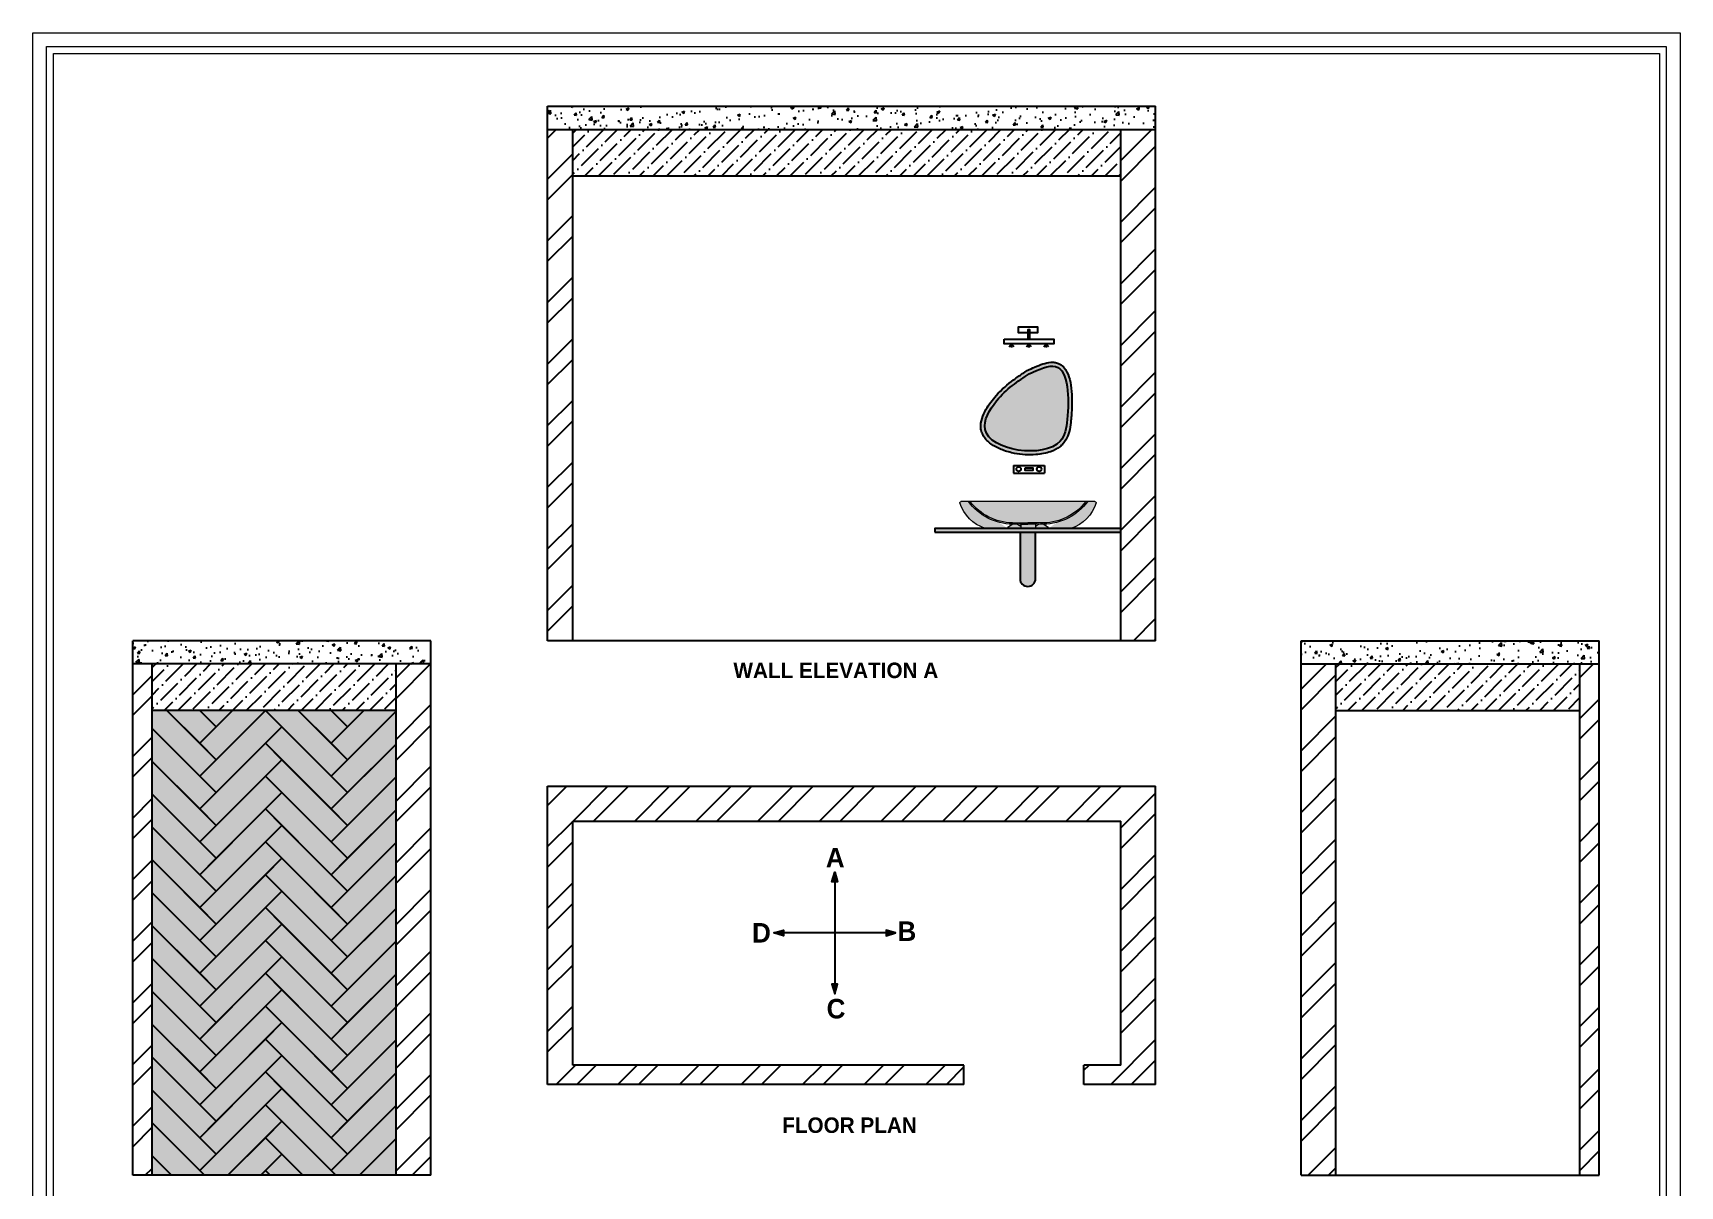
# Model space of a CAD drawing. Header units: inches. Extents: x 9636 to 21597, y -10243 to 557.
# Drawn here: x 15976.7 to 16402, y -9523.4 to -9225.7 of the extents above; entities that cross this region are included whole.
import ezdxf

# ---------------------------------------------------------------- set-up
doc = ezdxf.new("R2010")
doc.units = ezdxf.units.IN
doc.header["$MEASUREMENT"] = 0
doc.layers.add('.', color=30, linetype='Continuous')
doc.layers.add('IEL-HATCH-002', color=7, linetype='Continuous')
doc.layers.add('FURNI', color=140, linetype='Continuous', lineweight=18)
doc.layers.add('OUTLINE', color=7, linetype='Continuous', lineweight=5)
doc.styles.add('HEMI', font='stylu.ttf')
pattern_1 = [(0, (47628.2624, 43610.364), (0, 6.985), [5.08, -1.905]), (90, (47628.2624, 43610.364), (-6.985, 4e-16), [5.08, -1.905])]

# ---------------------------------------------------------------- blocks, each defined once
blk = doc.blocks.new('3er')
at = {"layer": '.', "true_color": 0x991b1e}
h = blk.add_hatch(color=244, dxfattribs=at)
h.dxf.hatch_style = 1
h.paths.add_polyline_path([(8815.12, -1433.88), (8814.52, -1435.86), (8815.12, -1435.86)])
h.paths.add_polyline_path([(8815.12, -1433.88), (8815.12, -1435.86), (8815.73, -1435.86)])
h = blk.add_hatch(color=244, dxfattribs=at)
h.dxf.hatch_style = 1
h.paths.add_polyline_path([(8802.61, -1446.39), (8804.59, -1447), (8804.59, -1446.39)])
h.paths.add_polyline_path([(8802.61, -1446.39), (8804.59, -1446.39), (8804.59, -1445.79)])
h = blk.add_hatch(color=244, dxfattribs=at)
h.dxf.hatch_style = 1
h.paths.add_polyline_path([(8827.64, -1446.39), (8825.66, -1447), (8825.66, -1446.39)])
h.paths.add_polyline_path([(8827.64, -1446.39), (8825.66, -1446.39), (8825.66, -1445.79)])
h = blk.add_hatch(color=244, dxfattribs=at)
h.dxf.hatch_style = 1
h.paths.add_polyline_path([(8815.12, -1458.9), (8814.52, -1456.93), (8815.12, -1456.93)])
h.paths.add_polyline_path([(8815.12, -1458.9), (8815.12, -1456.93), (8815.73, -1456.93)])
at = {"color": 244, "true_color": 0x991b1e}
for p, q in [((8815.12, -1433.88), (8815.12, -1458.9)), ((8827.64, -1446.39), (8802.61, -1446.39))]:
    blk.add_line(p, q, dxfattribs=at)
for points in [[(8815.12, -1435.86), (8814.52, -1435.86), (8815.12, -1433.88), (8815.73, -1435.86)], [(8804.59, -1446.39), (8804.59, -1447), (8802.61, -1446.39), (8804.59, -1445.79)], [(8825.66, -1446.39), (8825.66, -1447), (8827.64, -1446.39), (8825.66, -1445.79)], [(8815.12, -1456.93), (8814.52, -1456.93), (8815.12, -1458.9), (8815.73, -1456.93)]]:
    blk.add_lwpolyline(points, close=True, dxfattribs=at)
at = {"color": 242, "true_color": 0xcd2027, "char_height": 4, "attachment_point": 1, "style": 'HEMI'}
for s, insert in [('\\pxqc;{\\fStylus BT|b1|i0|c0|p34;A}', (8811.13, -1428.92)), ('\\pxqc;{\\fStylus BT|b1|i0|c0|p34;\\C240;\\c2367469;B}', (8825.83, -1444.02))]:
    blk.add_mtext_dynamic_manual_height_columns(s, width=8.2169, gutter_width=12.5, heights=[0], dxfattribs=dict(at, insert=insert))
at = {"color": 244, "true_color": 0x991b1e, "char_height": 4, "attachment_point": 1, "style": 'HEMI'}
for s, insert in [('\\pxqc;{\\fStylus BT|b1|i0|c0|p34;\\C240;\\c2367469;D}', (8795.98, -1444.35)), ('\\pxqc;{\\fStylus BT|b1|i0|c0|p34;\\C240;\\c2367469;C}', (8811.29, -1459.93))]:
    blk.add_mtext_dynamic_manual_height_columns(s, width=8.2169, gutter_width=12.5, heights=[0], dxfattribs=dict(at, insert=insert))
blk = doc.blocks.new('KKU')
h = blk.add_hatch()
h.set_pattern_fill('ANGLE')
h.set_pattern_definition(pattern_1)
h.paths.add_polyline_path([(45768.62, 44314.64), (45768.62, 44314.64), (45768.64, 44314.32), (45769.31, 44314.32), (45769.31, 44314.37, 0.318841), (45769.21, 44314.51, 0.056589)])
h.paths.add_polyline_path([(45768.01, 44314.64, 0.054306), (45767.44, 44314.51, 0.318841), (45767.34, 44314.37), (45767.34, 44314.32), (45767.98, 44314.32)])
at = {"true_color": 0x636466}
h = blk.add_hatch(dxfattribs=at)
h.set_pattern_fill('ANGLE', color=251)
h.set_pattern_definition(pattern_1)
h.paths.add_polyline_path([(45768.43, 44314.66), (45768.41, 44314.91, 0.414214), (45768.3, 44315.02, 0.596402), (45768.22, 44314.91), (45768.2, 44314.66), (45768.1, 44313.48), (45768.52, 44313.48)])
at = {"true_color": 0xf8f8f6}
h = blk.add_hatch(color=7, dxfattribs=at)
h.dxf.hatch_style = 1
edge = h.paths.add_edge_path()
edge.add_line((45752.59, 44309.35), (45750.71, 44309.35))
edge.add_arc((45750.71, 44309.06), 0.291, 90, 186.6497)
edge.add_arc((45759.94, 44311.92), 9.95, 196.9483, 251.5689)
edge.add_arc((45759.94, 44311.92), 9.95, 251.5689, 252.4848)
edge.add_line((45756.95, 44302.44), (45762.72, 44302.44))
edge.add_arc((45764.61, 44301.47), 2.12, 107.1631, 152.7514, ccw=False)
edge.add_arc((45764.25, 44318.02), 14.52, 216.6386, 268.9611, ccw=False)
at = {"true_color": 0xeaeaeb}
h = blk.add_hatch(color=254, dxfattribs=at)
h.dxf.hatch_style = 1
h.paths.add_polyline_path([(45783.41, 44309.34), (45782.95, 44309.34, -0.226659), (45772.04, 44303.86), (45770.69, 44303.86), (45769.9, 44303.5), (45769.9, 44302.96, -0.278918), (45772.03, 44303.5, 0.232116)])
h.paths.add_polyline_path([(45765.32, 44303.86), (45763.97, 44303.86, -0.226896), (45753.05, 44309.35), (45752.59, 44309.35, 0.232351), (45763.98, 44303.5, -0.278918), (45766.11, 44302.96), (45766.11, 44303.5)])
at = {"true_color": 0xf8f8f6}
h = blk.add_hatch(color=7, dxfattribs=at)
h.dxf.hatch_style = 1
h.paths.add_polyline_path([(45782.95, 44309.34), (45753.05, 44309.35, 0.226896), (45763.97, 44303.86), (45768.01, 44303.86), (45772.04, 44303.86, 0.226659)])
at = {"true_color": 0xadddf7}
h = blk.add_hatch(dxfattribs=at)
h.set_pattern_fill('ANGLE', color=141)
h.set_pattern_definition(pattern_1)
h.paths.add_polyline_path([(45768.94, 44311.91), (45768.89, 44311.97), (45768.8, 44312.03), (45768.68, 44312.07), (45768.52, 44312.1), (45768.36, 44312.12), (45768.18, 44312.11), (45768.02, 44312.09), (45767.88, 44312.05), (45767.77, 44312), (45767.71, 44311.94), (45767.68, 44311.87), (45767.71, 44311.81), (45767.77, 44311.75), (45767.88, 44311.7), (45768.02, 44311.66), (45768.18, 44311.64), (45768.36, 44311.63), (45768.52, 44311.64), (45768.68, 44311.68), (45768.8, 44311.72), (45768.89, 44311.78), (45768.94, 44311.84)])
at = {"true_color": 0xf8f8f6}
h = blk.add_hatch(color=7, dxfattribs=at)
h.dxf.hatch_style = 1
edge = h.paths.add_edge_path()
edge.add_arc((45785.29, 44309.05), 0.291, 353.3503, 446.5623)
edge.add_line((45785.31, 44309.34), (45783.41, 44309.34))
edge.add_arc((45771.76, 44318.02), 14.52, 271.0389, 323.3104, ccw=False)
edge.add_arc((45771.4, 44301.47), 2.12, 27.2486, 72.8369, ccw=False)
edge.add_line((45773.29, 44302.44), (45779.06, 44302.44))
edge.add_arc((45776.07, 44311.93), 9.95, 287.5048, 288.4107)
edge.add_arc((45776.07, 44311.93), 9.95, 288.4107, 342.9821)
at = {"true_color": 0xeaeaeb}
h = blk.add_hatch(color=254, dxfattribs=at)
h.dxf.hatch_style = 1
h.paths.add_polyline_path([(45766.11, 44302.96, 0.509126), (45762.72, 44302.44), (45766.11, 44302.44)])
h.paths.add_polyline_path([(45769.9, 44302.96), (45769.9, 44302.44), (45773.29, 44302.44, 0.509126)])
at = {"true_color": 0xf8f8f6}
h = blk.add_hatch(color=7, dxfattribs=at)
h.dxf.hatch_style = 1
h.paths.add_polyline_path([(45769.9, 44303.5), (45768.01, 44303.5), (45766.11, 44303.5), (45766.11, 44302.44), (45769.9, 44302.44)])
h.paths.add_polyline_path([(45770.69, 44303.86), (45768.01, 44303.86), (45765.32, 44303.86), (45766.11, 44303.5), (45768.01, 44303.5), (45769.9, 44303.5)])
for p, q in [((45750.71, 44309.35, 0), (45785.31, 44309.34, 0)), ((45756.95, 44302.44, 0), (45779.06, 44302.44, 0)), ((45756.95, 44302.44, 0), (45779.06, 44302.44, 0))]:
    blk.add_line(p, q)
at = {"color": 18, "true_color": 0x000000}
for p, q in [((45763.97, 44303.86, 0), (45768.01, 44303.86, 0)), ((45765.32, 44303.86, 0), (45766.11, 44303.5, 0)), ((45766.11, 44303.5, 0), (45766.11, 44302.44, 0)), ((45766.11, 44303.5, 0), (45768.01, 44303.5, 0)), ((45772.04, 44303.86, 0), (45768.01, 44303.86, 0)), ((45769.9, 44303.5, 0), (45768.01, 44303.5, 0)), ((45770.69, 44303.86, 0), (45769.9, 44303.5, 0)), ((45769.9, 44303.5, 0), (45769.9, 44302.44, 0))]:
    blk.add_line(p, q, dxfattribs=at)
for centre, radius, start, end in [((45750.71, 44309.06, 0), 0.291, 90, 186.6497), ((45764.25, 44318.02, 0), 14.52, 216.6386, 268.9611), ((45764.25, 44318.02, 0), 14.16, 217.7416, 268.8765), ((45771.76, 44318.02, 0), 14.52, 271.0389, 323.3104), ((45771.76, 44318.02, 0), 14.16, 271.1235, 322.2068), ((45785.29, 44309.05, 0), 0.291, 353.3503, 86.5623), ((45759.94, 44311.92, 0), 9.95, 196.9483, 252.4848), ((45776.07, 44311.93, 0), 9.95, 287.5048, 342.9821), ((45764.61, 44301.47, 0), 2.12, 44.8241, 152.7514), ((45771.4, 44301.47, 0), 2.12, 27.2486, 135.1759)]:
    blk.add_arc(centre, radius, start, end, dxfattribs=at)
blk = doc.blocks.new('ETHBF')
at = {"layer": '.'}
h = blk.add_hatch(color=35, dxfattribs=at)
h.dxf.hatch_style = 1
edge = h.paths.add_edge_path()
edge.add_spline(control_points=[(7475.19, -1054.02), (7477.73, -1052.86), (7482.74, -1050.55), (7484.53, -1054.58), (7484.94, -1057.14)], knot_values=[51.598522, 51.598522, 51.598522, 51.598522, 58.633537, 65.509295, 65.509295, 65.509295, 65.509295], degree=3, periodic=0)
edge.add_line((7484.94, -1057.14), (7485.95, -1057.14))
edge.add_spline(control_points=[(7485.95, -1057.14), (7485.9, -1056.84), (7485.85, -1056.54), (7485.6, -1055.28), (7485.32, -1054.38), (7484.67, -1053.1), (7484.38, -1052.65), (7483.64, -1051.87), (7483.2, -1051.55), (7482.4, -1051.21), (7482.08, -1051.13), (7481.43, -1051.04), (7481.11, -1051.04), (7480.1, -1051.1), (7479.41, -1051.26), (7478, -1051.71), (7477.28, -1052), (7475.97, -1052.57), (7475.37, -1052.84), (7474.64, -1053.19)], knot_values=[51.46633, 51.46633, 51.46633, 51.46633, 52.224086, 52.224086, 54.793471, 54.793471, 56.392584, 56.392584, 57.991697, 57.991697, 58.940668, 58.940668, 59.88964, 59.88964, 61.877833, 61.877833, 63.866026, 63.866026, 65.509295, 65.509295, 65.509295, 65.509295], degree=3, periodic=0)
edge.add_spline(control_points=[(7474.64, -1053.19), (7474.25, -1053.45), (7473.87, -1053.7), (7472.7, -1054.49), (7471.92, -1055.02), (7469.59, -1056.74), (7468.06, -1058.03), (7466.15, -1060.16), (7465.68, -1060.74), (7464.79, -1061.96), (7464.36, -1062.6), (7463.57, -1064), (7463.22, -1064.77), (7462.75, -1066.35), (7462.62, -1067.15), (7462.72, -1068.4), (7462.82, -1068.84), (7463.13, -1069.68), (7463.34, -1070.07), (7464.11, -1071.17), (7464.8, -1071.8), (7466.39, -1072.88), (7467.3, -1073.33), (7469.27, -1074.07), (7470.32, -1074.36), (7473.21, -1074.91), (7475.1, -1075.03), (7478.24, -1074.8), (7479.54, -1074.55), (7481.58, -1073.82), (7482.38, -1073.41), (7483.4, -1072.63), (7483.7, -1072.36), (7484.22, -1071.76), (7484.45, -1071.44), (7485.04, -1070.44), (7485.3, -1069.73), (7485.69, -1068.23), (7485.81, -1067.44), (7485.97, -1066.07), (7486.02, -1065.49), (7486.12, -1064.3), (7486.15, -1063.69), (7486.23, -1061.84), (7486.24, -1060.58), (7486.13, -1058.6), (7486.05, -1057.85), (7485.95, -1057.14)], knot_values=[0, 0, 0, 0, 1.439235, 1.439235, 4.317704, 4.317704, 10.074643, 10.074643, 12.009537, 12.009537, 13.944431, 13.944431, 16.138906, 16.138906, 18.333382, 18.333382, 19.544461, 19.544461, 20.75554, 20.75554, 23.214219, 23.214219, 25.672897, 25.672897, 28.131576, 28.131576, 32.215055, 32.215055, 35.274262, 35.274262, 37.569125, 37.569125, 38.628849, 38.628849, 39.688574, 39.688574, 41.777266, 41.777266, 43.865958, 43.865958, 45.313143, 45.313143, 46.760329, 46.760329, 49.6547, 49.6547, 51.46633, 51.46633, 51.46633, 51.46633], degree=3, periodic=0)
edge.add_line((7485.95, -1057.14), (7484.94, -1057.14))
edge.add_spline(control_points=[(7484.94, -1057.14), (7485.36, -1059.8), (7485.18, -1065.76), (7483.25, -1076.61), (7459.23, -1073.15), (7467.17, -1059.33), (7472.25, -1055.97), (7475.19, -1054.02)], knot_values=[0, 0, 0, 0, 7.143426, 13.050648, 32.699963, 40.652006, 51.598522, 51.598522, 51.598522, 51.598522], degree=3, periodic=0)
at = {"layer": '.', "true_color": 0xadddf7}
h = blk.add_hatch(color=141, dxfattribs=at)
h.dxf.hatch_style = 1
edge = h.paths.add_edge_path()
edge.add_spline(control_points=[(7475.19, -1054.02), (7472.25, -1055.97), (7467.17, -1059.33), (7459.23, -1073.15), (7483.25, -1076.61), (7485.18, -1065.76), (7485.36, -1059.8), (7484.94, -1057.14)], knot_values=[0, 0, 0, 0, 10.946516, 18.898559, 38.547875, 44.455097, 51.598522, 51.598522, 51.598522, 51.598522], degree=3, periodic=0)
edge.add_spline(control_points=[(7484.94, -1057.14), (7484.53, -1054.58), (7482.74, -1050.55), (7477.73, -1052.86), (7475.19, -1054.02)], knot_values=[51.598522, 51.598522, 51.598522, 51.598522, 58.474281, 65.509295, 65.509295, 65.509295, 65.509295], degree=3, periodic=0)
blk.add_open_spline([(7474.64, -1053.19), (7474.25, -1053.45), (7473.87, -1053.7), (7472.7, -1054.49), (7471.92, -1055.02), (7469.59, -1056.74), (7468.06, -1058.03), (7466.15, -1060.16), (7465.68, -1060.74), (7464.79, -1061.96), (7464.36, -1062.6), (7463.57, -1064), (7463.22, -1064.77), (7462.75, -1066.35), (7462.62, -1067.15), (7462.72, -1068.4), (7462.82, -1068.84), (7463.13, -1069.68), (7463.34, -1070.07), (7464.11, -1071.17), (7464.8, -1071.8), (7466.39, -1072.88), (7467.3, -1073.33), (7469.27, -1074.07), (7470.32, -1074.36), (7473.21, -1074.91), (7475.1, -1075.03), (7478.24, -1074.8), (7479.54, -1074.55), (7481.58, -1073.82), (7482.38, -1073.41), (7483.4, -1072.63), (7483.7, -1072.36), (7484.22, -1071.76), (7484.45, -1071.44), (7485.04, -1070.44), (7485.3, -1069.73), (7485.69, -1068.23), (7485.81, -1067.44), (7485.97, -1066.07), (7486.02, -1065.49), (7486.12, -1064.3), (7486.15, -1063.69), (7486.23, -1061.84), (7486.24, -1060.58), (7486.11, -1058.28), (7485.99, -1057.23), (7485.6, -1055.28), (7485.32, -1054.38), (7484.67, -1053.1), (7484.38, -1052.65), (7483.64, -1051.87), (7483.2, -1051.55), (7482.4, -1051.21), (7482.08, -1051.13), (7481.43, -1051.04), (7481.11, -1051.04), (7480.1, -1051.1), (7479.41, -1051.26), (7478, -1051.71), (7477.28, -1052), (7475.97, -1052.57), (7475.37, -1052.84), (7474.64, -1053.19)], degree=3, knots=[0, 0, 0, 0, 1.439235, 1.439235, 4.317704, 4.317704, 10.074643, 10.074643, 12.009537, 12.009537, 13.944431, 13.944431, 16.138906, 16.138906, 18.333382, 18.333382, 19.544461, 19.544461, 20.75554, 20.75554, 23.214219, 23.214219, 25.672897, 25.672897, 28.131576, 28.131576, 32.215055, 32.215055, 35.274262, 35.274262, 37.569125, 37.569125, 38.628849, 38.628849, 39.688574, 39.688574, 41.777266, 41.777266, 43.865958, 43.865958, 45.313143, 45.313143, 46.760329, 46.760329, 49.6547, 49.6547, 52.224086, 52.224086, 54.793471, 54.793471, 56.392584, 56.392584, 57.991697, 57.991697, 58.940668, 58.940668, 59.88964, 59.88964, 61.877833, 61.877833, 63.866026, 63.866026, 65.509295, 65.509295, 65.509295, 65.509295])
blk.add_spline([(7475.19, -1054.02), (7466.76, -1061.01), (7463.76, -1068.37), (7483.16, -1071.46), (7484.98, -1065.84), (7481.97, -1052.15), (7475.19, -1054.02)], degree=3)

msp = doc.modelspace()

# ---------------------------------------------------------------- hatches: boundary and pattern name
at = {"layer": 'IEL-HATCH-002', "transparency": 33554687}
h = msp.add_hatch(dxfattribs=at)
h.set_pattern_fill('AR-CONC', color=9)
h.set_pattern_definition([(50, (4763.8985, -5049.258), (7.1726018, -0.6275213), [0.75, -8.25]), (355, (4763.8985, -5049.258), (-1.3875133, 7.5219213), [0.6, -6.6]), (100.451444, (4764.496, -5049.31), (5.7850885, 6.8944), [0.637402, -7.011421]), (46.1842, (4763.8985, -5047.258), (10.672413, -1.655193), [1.125, -12.375]), (96.63564, (4764.788, -5047.396), (9.3466195, 9.741186), [0.956103, -10.517138]), (351.18416, (4763.899, -5047.258), (9.346619, 9.741186), [0.9, -9.9]), (21, (4764.8985, -5047.758), (5.9690705, -4.026189), [0.75, -8.25]), (326, (4764.8985, -5047.758), (2.4331533, 7.2515005), [0.6, -6.6]), (71.451445, (4765.396, -5048.093), (8.4022238, 3.2253115), [0.637402, -7.011421]), (37.5, (4763.8985, -5049.2578), (0.12159855, 3.32893854), [0, -6.52, 0, -6.7, 0, -6.625]), (7.5, (4763.8985, -5049.2578), (2.6306954, 3.9441171), [0, -3.82, 0, -6.37, 0, -2.525]), (327.5, (4761.6685, -5049.2578), (5.33822436, -0.2255487), [0, -2.5, 0, -7.8, 0, -10.35]), (317.5, (4760.6685, -5049.258), (5.8318617, 1.0010498), [0, -3.25, 0, -5.18, 0, -7.35])])
h.paths.add_polyline_path([(16266.57, -9244.63), (16109.57, -9244.63), (16109.57, -9250.63), (16266.57, -9250.63)])
at = {"layer": 'IEL-HATCH-002', "true_color": 0xf27172, "transparency": 33554687}
h = msp.add_hatch(dxfattribs=at)
h.set_pattern_fill('ANSI32', color=11, scale=30)
h.set_pattern_definition([(45, (4763.899, -5049.258), (-7.954951, 7.954951), []), (45, (4769.202, -5049.258), (-7.954951, 7.954951), [])])
h.paths.add_polyline_path([(16116.07, -9310.63), (16116.07, -9286.63), (16116.07, -9262.63), (16116.07, -9250.63), (16109.57, -9250.63), (16109.57, -9382.63), (16116.07, -9382.63), (16116.07, -9358.63), (16116.07, -9334.63)])
h.paths.add_polyline_path([(16266.57, -9250.63), (16257.57, -9250.63), (16257.57, -9382.63), (16266.57, -9382.63)])
at = {"layer": 'IEL-HATCH-002', "true_color": 0xafd9aa, "transparency": 33554687}
h = msp.add_hatch(dxfattribs=at)
h.set_pattern_fill('ANSI36', color=9, scale=20)
h.set_pattern_definition([(45, (5587.6942, -4842.3393), (1.3258252, 4.8613591), [6.25, -1.25, 0, -1.25])])
h.paths.add_polyline_path([(16257.57, -9250.63), (16116.07, -9250.63), (16116.07, -9262.63), (16257.57, -9262.63)])
at = {"layer": 'IEL-HATCH-002', "transparency": 33554687}
h = msp.add_hatch(color=9, dxfattribs=at)
h.dxf.hatch_style = 1
edge = h.paths.add_edge_path()
edge.add_line((16235.5, -9354.63), (16231.5, -9354.63))
edge.add_line((16231.5, -9354.63), (16231.5, -9366.63))
edge.add_arc((16233.5, -9366.63), 2, 180, 360)
edge.add_line((16235.5, -9366.63), (16235.5, -9354.63))
h.paths.add_polyline_path([(16257.57, -9353.63), (16209.57, -9353.63), (16209.57, -9354.63), (16257.57, -9354.63)])
h = msp.add_hatch(dxfattribs=at)
h.set_pattern_fill('AR-CONC', color=9)
h.set_pattern_definition([(50, (4808.5126, -5046.553), (7.1726018, -0.6275213), [0.75, -8.25]), (355, (4808.5126, -5046.553), (-1.3875133, 7.5219213), [0.6, -6.6]), (100.451444, (4809.11, -5046.605), (5.7850885, 6.8944), [0.637402, -7.011421]), (46.1842, (4808.513, -5044.553), (10.672413, -1.655193), [1.125, -12.375]), (96.63564, (4809.402, -5044.691), (9.3466195, 9.741186), [0.956103, -10.517138]), (351.18416, (4808.513, -5044.553), (9.346619, 9.741186), [0.9, -9.9]), (21, (4809.5126, -5045.053), (5.9690705, -4.026189), [0.75, -8.25]), (326, (4809.5126, -5045.053), (2.4331533, 7.2515005), [0.6, -6.6]), (71.451445, (4810.01, -5045.388), (8.4022238, 3.2253115), [0.637402, -7.011421]), (37.5, (4808.5126, -5046.5527), (0.12159855, 3.32893854), [0, -6.52, 0, -6.7, 0, -6.625]), (7.5, (4808.5126, -5046.5527), (2.6306954, 3.9441171), [0, -3.82, 0, -6.37, 0, -2.525]), (327.5, (4806.2826, -5046.5527), (5.33822436, -0.2255487), [0, -2.5, 0, -7.8, 0, -10.35]), (317.5, (4805.2826, -5046.5527), (5.8318617, 1.0010498), [0, -3.25, 0, -5.18, 0, -7.35])])
h.paths.add_polyline_path([(16079.45, -9382.63), (16002.45, -9382.63), (16002.45, -9388.63), (16079.45, -9388.63)])
h = msp.add_hatch(dxfattribs=at)
h.set_pattern_fill('AR-CONC', color=9)
h.set_pattern_definition([(50, (4730.719, -5042.7675), (7.1726018, -0.6275213), [0.75, -8.25]), (355, (4730.719, -5042.7675), (-1.3875133, 7.5219213), [0.6, -6.6]), (100.451444, (4731.3164, -5042.82), (5.7850885, 6.8944), [0.637402, -7.011421]), (46.1842, (4730.719, -5040.7675), (10.672413, -1.655193), [1.125, -12.375]), (96.63564, (4731.608, -5040.905), (9.3466195, 9.741186), [0.956103, -10.517138]), (351.18416, (4730.719, -5040.767), (9.346619, 9.741186), [0.9, -9.9]), (21, (4731.719, -5041.2675), (5.9690705, -4.026189), [0.75, -8.25]), (326, (4731.719, -5041.2675), (2.4331533, 7.2515005), [0.6, -6.6]), (71.451445, (4732.216, -5041.603), (8.4022238, 3.2253115), [0.637402, -7.011421]), (37.5, (4730.7187, -5042.7675), (0.12159855, 3.32893854), [0, -6.52, 0, -6.7, 0, -6.625]), (7.5, (4730.7187, -5042.7675), (2.6306954, 3.9441171), [0, -3.82, 0, -6.37, 0, -2.525]), (327.5, (4728.4887, -5042.7675), (5.33822436, -0.2255487), [0, -2.5, 0, -7.8, 0, -10.35]), (317.5, (4727.4887, -5042.7675), (5.8318617, 1.0010498), [0, -3.25, 0, -5.18, 0, -7.35])])
h.paths.add_polyline_path([(16381.14, -9382.63), (16304.14, -9382.63), (16304.14, -9388.63), (16381.14, -9388.63)])
at = {"layer": 'IEL-HATCH-002', "true_color": 0xf27172, "transparency": 33554687}
h = msp.add_hatch(dxfattribs=at)
h.set_pattern_fill('ANSI32', color=11, scale=30)
h.set_pattern_definition([(45, (4808.513, -5046.553), (-7.954951, 7.954951), []), (45, (4813.816, -5046.553), (-7.954951, 7.954951), [])])
h.paths.add_polyline_path([(16007.45, -9424.63), (16007.45, -9400.63), (16007.45, -9388.63), (16002.45, -9388.63), (16002.45, -9520.63), (16007.45, -9520.63), (16007.45, -9496.63), (16007.45, -9472.63), (16007.45, -9448.63)])
h.paths.add_polyline_path([(16079.45, -9388.63), (16070.45, -9388.63), (16070.45, -9520.63), (16079.45, -9520.63)])
at = {"layer": 'IEL-HATCH-002', "true_color": 0xafd9aa, "transparency": 33554687}
h = msp.add_hatch(dxfattribs=at)
h.set_pattern_fill('ANSI36', color=9, scale=20)
h.set_pattern_definition([(45, (5479.0791, -4980.3393), (1.3258252, 4.8613591), [6.25, -1.25, 0, -1.25])])
h.paths.add_polyline_path([(16070.45, -9388.63), (16007.45, -9388.63), (16007.45, -9400.63), (16070.45, -9400.63)])
at = {"layer": 'IEL-HATCH-002', "true_color": 0xf27172, "transparency": 33554687}
h = msp.add_hatch(dxfattribs=at)
h.set_pattern_fill('ANSI32', color=11, scale=30)
h.set_pattern_definition([(45, (4730.719, -5042.767), (-7.954951, 7.954951), []), (45, (4736.022, -5042.767), (-7.954951, 7.954951), [])])
h.paths.add_polyline_path([(16313.14, -9400.63), (16313.14, -9388.63), (16304.14, -9388.63), (16304.14, -9520.63), (16313.14, -9520.63), (16313.14, -9496.63), (16313.14, -9472.63), (16313.14, -9448.63), (16313.14, -9424.63)])
h.paths.add_polyline_path([(16381.14, -9388.63), (16376.14, -9388.63), (16376.14, -9520.63), (16381.14, -9520.63)])
at = {"layer": 'IEL-HATCH-002', "true_color": 0xafd9aa, "transparency": 33554687}
h = msp.add_hatch(dxfattribs=at)
h.set_pattern_fill('ANSI36', color=9, scale=20)
h.set_pattern_definition([(45, (5784.764, -4980.3393), (1.3258252, 4.8613591), [6.25, -1.25, 0, -1.25])])
h.paths.add_polyline_path([(16376.14, -9388.63), (16313.14, -9388.63), (16313.14, -9400.63), (16376.14, -9400.63)])
at = {"layer": 'IEL-HATCH-002', "true_color": 0x636466, "transparency": 33554687}
h = msp.add_hatch(color=251, dxfattribs=at)
h.dxf.hatch_style = 1
h.paths.add_polyline_path([(16007.45, -9507.14), (16007.45, -9515.62), (16012.46, -9520.63), (16020.94, -9520.63)])
h.paths.add_polyline_path([(16007.45, -9515.62), (16007.45, -9520.63), (16012.46, -9520.63)], flags=17)
h.paths.add_polyline_path([(16007.45, -9498.65), (16007.45, -9507.14), (16019.74, -9519.42), (16023.98, -9515.18)])
h.paths.add_polyline_path([(16007.45, -9490.16), (16007.45, -9498.65), (16019.74, -9510.94), (16023.98, -9506.69)])
h.paths.add_polyline_path([(16036.71, -9493.97), (16040.95, -9489.72), (16036.71, -9485.48), (16019.74, -9502.45), (16023.98, -9506.69)])
h.paths.add_polyline_path([(16036.71, -9502.45), (16040.95, -9498.21), (16036.71, -9493.97), (16019.74, -9510.94), (16023.98, -9515.18)])
h.paths.add_polyline_path([(16036.71, -9510.94), (16040.95, -9506.69), (16036.71, -9502.45), (16019.74, -9519.42), (16020.94, -9520.63), (16027.02, -9520.63)])
h.paths.add_polyline_path([(16040.95, -9515.18), (16036.71, -9510.94), (16027.02, -9520.63), (16035.5, -9520.63), (16036.71, -9519.42)], flags=17)
h.paths.add_polyline_path([(16040.95, -9506.69), (16036.71, -9510.94), (16040.95, -9515.18), (16046.4, -9520.63), (16054.88, -9520.63), (16053.68, -9519.42)])
h.paths.add_polyline_path([(16040.95, -9515.18), (16036.71, -9519.42), (16037.91, -9520.63), (16046.4, -9520.63)], flags=17)
h.paths.add_polyline_path([(16036.71, -9519.42), (16035.5, -9520.63), (16037.91, -9520.63)], flags=16)
h.paths.add_polyline_path([(16040.95, -9498.21), (16036.71, -9502.45), (16040.95, -9506.69), (16053.68, -9519.42), (16057.92, -9515.18), (16053.68, -9510.94)])
h.paths.add_polyline_path([(16070.45, -9511.14), (16070.45, -9502.65), (16053.68, -9519.42), (16054.88, -9520.63), (16060.96, -9520.63)])
h.paths.add_polyline_path([(16070.45, -9502.65), (16070.45, -9494.16), (16053.68, -9510.94), (16057.92, -9515.18)])
h.paths.add_polyline_path([(16070.45, -9511.14), (16060.96, -9520.63), (16070.45, -9520.63)], flags=17)
h.paths.add_polyline_path([(16070.45, -9494.16), (16070.45, -9485.68), (16053.68, -9502.45), (16057.92, -9506.69)])
h.paths.add_polyline_path([(16053.68, -9502.45), (16040.95, -9489.72), (16036.71, -9493.97), (16040.95, -9498.21), (16053.68, -9510.94), (16057.92, -9506.69)])
h.paths.add_polyline_path([(16053.68, -9493.97), (16040.95, -9481.24), (16036.71, -9485.48), (16040.95, -9489.72), (16053.68, -9502.45), (16057.92, -9498.21)])
h.paths.add_polyline_path([(16070.45, -9485.68), (16070.45, -9477.19), (16053.68, -9493.97), (16057.92, -9498.21)])
h.paths.add_polyline_path([(16070.45, -9477.19), (16070.45, -9468.71), (16053.68, -9485.48), (16057.92, -9489.72)])
h.paths.add_polyline_path([(16053.68, -9485.48), (16040.95, -9472.75), (16036.71, -9477), (16040.95, -9481.24), (16053.68, -9493.97), (16057.92, -9489.72)])
h.paths.add_polyline_path([(16053.68, -9477), (16040.95, -9464.27), (16036.71, -9468.51), (16040.95, -9472.75), (16053.68, -9485.48), (16057.92, -9481.24)])
h.paths.add_polyline_path([(16036.71, -9485.48), (16040.95, -9481.24), (16036.71, -9477), (16019.74, -9493.97), (16023.98, -9498.21)])
h.paths.add_polyline_path([(16007.45, -9481.68), (16007.45, -9490.16), (16019.74, -9502.45), (16023.98, -9498.21)])
h.paths.add_polyline_path([(16007.45, -9473.19), (16007.45, -9481.68), (16019.74, -9493.97), (16023.98, -9489.72)])
h.paths.add_polyline_path([(16036.71, -9477), (16040.95, -9472.75), (16036.71, -9468.51), (16019.74, -9485.48), (16023.98, -9489.72)])
h.paths.add_polyline_path([(16007.45, -9464.71), (16007.45, -9473.19), (16019.74, -9485.48), (16023.98, -9481.24)])
h.paths.add_polyline_path([(16036.71, -9468.51), (16040.95, -9464.27), (16036.71, -9460.03), (16019.74, -9477), (16023.98, -9481.24)])
h.paths.add_polyline_path([(16023.98, -9472.75), (16007.45, -9456.22), (16007.45, -9464.71), (16019.74, -9477)])
h.paths.add_polyline_path([(16036.71, -9460.03), (16040.95, -9455.78), (16036.71, -9451.54), (16019.74, -9468.51), (16023.98, -9472.75)])
h.paths.add_polyline_path([(16007.45, -9447.74), (16007.45, -9456.22), (16019.74, -9468.51), (16023.98, -9464.27)])
h.paths.add_polyline_path([(16036.71, -9451.54), (16040.95, -9447.3), (16036.71, -9443.05), (16019.74, -9460.03), (16023.98, -9464.27)])
h.paths.add_polyline_path([(16023.98, -9455.78), (16007.45, -9439.25), (16007.45, -9447.74), (16019.74, -9460.03)])
h.paths.add_polyline_path([(16070.45, -9468.71), (16070.45, -9460.22), (16053.68, -9477), (16057.92, -9481.24)])
h.paths.add_polyline_path([(16040.95, -9455.78), (16036.71, -9460.03), (16040.95, -9464.27), (16053.68, -9477), (16057.92, -9472.75), (16053.68, -9468.51)])
h.paths.add_polyline_path([(16070.45, -9460.22), (16070.45, -9451.74), (16053.68, -9468.51), (16057.92, -9472.75)])
h.paths.add_polyline_path([(16053.68, -9460.03), (16040.95, -9447.3), (16036.71, -9451.54), (16040.95, -9455.78), (16053.68, -9468.51), (16057.92, -9464.27)])
h.paths.add_polyline_path([(16070.45, -9451.74), (16070.45, -9443.25), (16053.68, -9460.03), (16057.92, -9464.27)])
h.paths.add_polyline_path([(16057.92, -9455.78), (16053.68, -9451.54), (16040.95, -9438.81), (16036.71, -9443.05), (16040.95, -9447.3), (16053.68, -9460.03)])
h.paths.add_polyline_path([(16070.45, -9443.25), (16070.45, -9434.77), (16053.68, -9451.54), (16057.92, -9455.78)])
h.paths.add_polyline_path([(16070.45, -9434.77), (16070.45, -9426.28), (16053.68, -9443.05), (16057.92, -9447.3)])
h.paths.add_polyline_path([(16053.68, -9443.05), (16040.95, -9430.33), (16036.71, -9434.57), (16040.95, -9438.81), (16053.68, -9451.54), (16057.92, -9447.3)])
h.paths.add_polyline_path([(16053.68, -9434.57), (16040.95, -9421.84), (16036.71, -9426.08), (16040.95, -9430.33), (16053.68, -9443.05), (16057.92, -9438.81)])
h.paths.add_polyline_path([(16070.45, -9426.28), (16070.45, -9417.8), (16053.68, -9434.57), (16057.92, -9438.81)])
h.paths.add_polyline_path([(16070.45, -9409.31), (16070.45, -9400.83), (16057.92, -9413.36), (16053.68, -9417.6), (16057.92, -9421.84)])
h.paths.add_polyline_path([(16040.95, -9413.36), (16036.71, -9417.6), (16040.95, -9421.84), (16053.68, -9434.57), (16057.92, -9430.33), (16053.68, -9426.08)])
h.paths.add_polyline_path([(16053.68, -9417.6), (16040.95, -9404.87), (16036.71, -9409.11), (16053.68, -9426.08), (16057.92, -9421.84)])
h.paths.add_polyline_path([(16070.45, -9417.8), (16070.45, -9409.31), (16053.68, -9426.08), (16057.92, -9430.33)])
h.paths.add_polyline_path([(16053.68, -9409.11), (16045.19, -9400.63), (16036.71, -9400.63), (16053.68, -9417.6), (16057.92, -9413.36)])
h.paths.add_polyline_path([(16070.45, -9400.83), (16070.45, -9400.63), (16062.16, -9400.63), (16057.92, -9404.87), (16053.68, -9409.11), (16057.92, -9413.36)])
h.paths.add_polyline_path([(16053.68, -9400.63), (16045.19, -9400.63), (16053.68, -9409.11), (16057.92, -9404.87)], flags=17)
h.paths.add_polyline_path([(16062.16, -9400.63), (16053.68, -9400.63), (16057.92, -9404.87)], flags=17)
h.paths.add_polyline_path([(16023.98, -9404.87), (16019.74, -9400.63), (16011.25, -9400.63), (16019.74, -9409.11)], flags=17)
h.paths.add_polyline_path([(16028.22, -9400.63), (16019.74, -9400.63), (16023.98, -9404.87)])
h.paths.add_polyline_path([(16036.71, -9400.63), (16028.22, -9400.63), (16023.98, -9404.87), (16019.74, -9409.11), (16023.98, -9413.36)])
h.paths.add_polyline_path([(16040.95, -9404.87), (16036.71, -9400.63), (16023.98, -9413.36), (16019.74, -9417.6), (16023.98, -9421.84)])
h.paths.add_polyline_path([(16036.71, -9417.6), (16040.95, -9413.36), (16036.71, -9409.11), (16023.98, -9421.84), (16019.74, -9426.08), (16023.98, -9430.33)])
h.paths.add_polyline_path([(16036.71, -9434.57), (16040.95, -9430.33), (16036.71, -9426.08), (16019.74, -9443.05), (16023.98, -9447.3)])
h.paths.add_polyline_path([(16036.71, -9443.05), (16040.95, -9438.81), (16036.71, -9434.57), (16019.74, -9451.54), (16023.98, -9455.78)])
h.paths.add_polyline_path([(16007.45, -9430.77), (16007.45, -9439.25), (16019.74, -9451.54), (16023.98, -9447.3)])
h.paths.add_polyline_path([(16007.45, -9422.28), (16007.45, -9430.77), (16019.74, -9443.05), (16023.98, -9438.81)])
h.paths.add_polyline_path([(16007.45, -9413.8), (16007.45, -9422.28), (16019.74, -9434.57), (16023.98, -9430.33)])
h.paths.add_polyline_path([(16007.45, -9405.31), (16007.45, -9413.8), (16019.74, -9426.08), (16023.98, -9421.84)])
h.paths.add_polyline_path([(16011.25, -9400.63), (16007.45, -9400.63), (16007.45, -9405.31), (16019.74, -9417.6), (16023.98, -9413.36)])
h.paths.add_polyline_path([(16036.71, -9426.08), (16040.95, -9421.84), (16036.71, -9417.6), (16019.74, -9434.57), (16023.98, -9438.81)])
at = {"layer": 'IEL-HATCH-002', "true_color": 0xf27172, "transparency": 33554687}
h = msp.add_hatch(dxfattribs=at)
h.set_pattern_fill('ANSI32', color=11, scale=30)
h.set_pattern_definition([(45, (4763.899, -5046.553), (-7.954951, 7.954951), []), (45, (4769.202, -5046.553), (-7.954951, 7.954951), [])])
h.paths.add_polyline_path([(16266.57, -9420.19), (16109.57, -9420.19), (16109.57, -9497.19), (16217.07, -9497.19), (16217.07, -9493.53), (16217.07, -9492.19), (16116.07, -9492.19), (16116.07, -9429.19), (16257.57, -9429.19), (16257.57, -9492.19), (16248.07, -9492.19), (16248.07, -9497.19), (16266.57, -9497.19)])

# ---------------------------------------------------------------- linework, layer by layer
at = {"color": 18, "true_color": 0x000000}
for p, q in [((16109.57, -9382.63), (16109.57, -9244.63)), ((16109.57, -9244.63), (16266.57, -9244.63)), ((16266.57, -9382.63), (16266.57, -9244.63)), ((16109.57, -9250.63), (16266.57, -9250.63)), ((16116.07, -9382.63), (16116.07, -9250.63)), ((16257.57, -9382.63), (16257.57, -9250.63)), ((16116.07, -9262.63), (16257.57, -9262.63)), ((16229.86, -9337.37), (16237.86, -9337.37)), ((16229.86, -9337.37), (16229.86, -9339.37)), ((16229.86, -9339.37), (16237.86, -9339.37)), ((16237.86, -9337.37), (16237.86, -9339.37)), ((16002.45, -9520.63), (16002.45, -9382.63)), ((16079.45, -9382.63), (16002.45, -9382.63)), ((16079.45, -9520.63), (16079.45, -9382.63)), ((16266.57, -9382.63), (16109.57, -9382.63)), ((16304.14, -9520.63), (16304.14, -9382.63)), ((16304.14, -9382.63), (16381.14, -9382.63)), ((16381.14, -9520.63), (16381.14, -9382.63)), ((16079.45, -9388.63), (16002.45, -9388.63)), ((16007.45, -9520.63), (16007.45, -9388.63)), ((16070.45, -9520.63), (16070.45, -9388.63)), ((16304.14, -9388.63), (16381.14, -9388.63)), ((16313.14, -9520.63), (16313.14, -9388.63)), ((16376.14, -9520.63), (16376.14, -9388.63)), ((16070.45, -9400.63), (16007.45, -9400.63)), ((16313.14, -9400.63), (16376.14, -9400.63)), ((16079.45, -9520.63), (16002.45, -9520.63)), ((16304.14, -9520.63), (16381.14, -9520.63))]:
    msp.add_line(p, q, dxfattribs=at)
at = {"color": 1, "ltscale": 10}
for p, q in [((16228.72, -9306.79), (16229.37, -9306.03)), ((16229.37, -9306.03), (16229.37, -9306.91)), ((16230.01, -9306.79), (16229.37, -9306.03)), ((16233.21, -9306.79), (16233.86, -9306.03)), ((16233.86, -9306.03), (16233.86, -9306.91)), ((16234.5, -9306.79), (16233.86, -9306.03)), ((16237.68, -9306.79), (16238.32, -9306.03)), ((16238.32, -9306.03), (16238.32, -9306.91)), ((16238.96, -9306.79), (16238.32, -9306.03))]:
    msp.add_line(p, q, dxfattribs=at)
for p, q in [((16109.57, -9497.19), (16109.57, -9420.19)), ((16109.57, -9420.19), (16266.57, -9420.19)), ((16266.57, -9497.19), (16266.57, -9420.19)), ((16116.07, -9492.19), (16116.07, -9429.19)), ((16116.07, -9429.19), (16257.57, -9429.19)), ((16257.57, -9492.19), (16257.57, -9429.19)), ((16217.07, -9492.19), (16116.07, -9492.19)), ((16217.07, -9497.19), (16217.07, -9492.19)), ((16257.57, -9492.19), (16248.07, -9492.19)), ((16248.07, -9497.19), (16248.07, -9492.19)), ((16217.07, -9497.19), (16109.57, -9497.19)), ((16266.57, -9497.19), (16248.07, -9497.19))]:
    msp.add_line(p, q)
at = {"color": 250, "ltscale": 10, "elevation": 0}
msp.add_lwpolyline([(16233.62, -9303.16), (16231.17, -9303.16), (16231.17, -9301.61), (16236.1, -9301.61), (16236.1, -9303.16), (16234.1, -9303.16)], dxfattribs=at)
for points in [[(16227.46, -9304.76), (16240.25, -9304.76), (16240.25, -9306.03), (16227.46, -9306.03)], [(16233.62, -9304.76), (16234.1, -9304.76), (16234.1, -9302.41), (16233.62, -9302.41)]]:
    msp.add_lwpolyline(points, close=True, dxfattribs=at)
at = {"color": 18, "true_color": 0x000000, "elevation": 0}
msp.add_lwpolyline([(16232.87, -9337.97), (16234.84, -9337.97), (16234.84, -9338.7), (16232.87, -9338.7)], close=True, dxfattribs=at)
msp.add_lwpolyline([(16209.57, -9354.63), (16257.57, -9354.63), (16257.57, -9353.63), (16209.57, -9353.63)], close=True)
msp.add_lwpolyline([(16231.57, -9354.63), (16231.57, -9366.63, 1), (16235.57, -9366.63), (16235.57, -9354.63)], format="xyb")
at = {"color": 18, "true_color": 0x000000}
for points in [[(16007.45, -9405.31), (16019.74, -9417.6), (16023.98, -9413.36), (16011.25, -9400.63)], [(16011.25, -9400.63), (16019.74, -9409.11), (16023.98, -9404.87), (16019.74, -9400.63)], [(16036.71, -9400.63), (16023.98, -9413.36), (16019.74, -9409.11), (16028.22, -9400.63)], [(16028.22, -9400.63), (16023.98, -9404.87), (16019.74, -9400.63)], [(16036.71, -9400.63), (16053.68, -9417.6), (16057.92, -9413.36), (16045.19, -9400.63)], [(16045.19, -9400.63), (16053.68, -9409.11), (16057.92, -9404.87), (16053.68, -9400.63)], [(16070.45, -9400.83), (16057.92, -9413.36), (16053.68, -9409.11), (16062.16, -9400.63)], [(16062.16, -9400.63), (16057.92, -9404.87), (16053.68, -9400.63)], [(16070.45, -9409.31), (16057.92, -9421.84), (16053.68, -9417.6), (16070.45, -9400.83)], [(16007.45, -9413.8), (16019.74, -9426.08), (16023.98, -9421.84), (16007.45, -9405.31)], [(16070.45, -9417.8), (16057.92, -9430.33), (16053.68, -9426.08), (16070.45, -9409.31)], [(16007.45, -9422.28), (16019.74, -9434.57), (16023.98, -9430.33), (16007.45, -9413.8)], [(16070.45, -9426.28), (16057.92, -9438.81), (16053.68, -9434.57), (16070.45, -9417.8)], [(16007.45, -9430.77), (16019.74, -9443.05), (16023.98, -9438.81), (16007.45, -9422.28)], [(16070.45, -9434.77), (16057.92, -9447.3), (16053.68, -9443.05), (16070.45, -9426.28)], [(16007.45, -9439.25), (16019.74, -9451.54), (16023.98, -9447.3), (16007.45, -9430.77)], [(16070.45, -9443.25), (16057.92, -9455.78), (16053.68, -9451.54), (16070.45, -9434.77)], [(16007.45, -9447.74), (16019.74, -9460.03), (16023.98, -9455.78), (16007.45, -9439.25)], [(16070.45, -9451.74), (16057.92, -9464.27), (16053.68, -9460.03), (16070.45, -9443.25)], [(16007.45, -9456.22), (16019.74, -9468.51), (16023.98, -9464.27), (16007.45, -9447.74)], [(16070.45, -9460.22), (16057.92, -9472.75), (16053.68, -9468.51), (16070.45, -9451.74)], [(16007.45, -9464.71), (16019.74, -9477), (16023.98, -9472.75), (16007.45, -9456.22)], [(16070.45, -9468.71), (16057.92, -9481.24), (16053.68, -9477), (16070.45, -9460.22)], [(16007.45, -9473.19), (16019.74, -9485.48), (16023.98, -9481.24), (16007.45, -9464.71)], [(16070.65, -9477), (16057.92, -9489.72), (16053.68, -9485.48), (16070.45, -9468.71)], [(16007.45, -9481.68), (16019.74, -9493.97), (16023.98, -9489.72), (16007.45, -9473.19)], [(16070.45, -9485.68), (16057.92, -9498.21), (16053.68, -9493.97), (16070.65, -9477)], [(16007.45, -9490.16), (16019.74, -9502.45), (16023.98, -9498.21), (16007.45, -9481.68)], [(16070.45, -9494.16), (16057.92, -9506.69), (16053.68, -9502.45), (16070.45, -9485.68)], [(16007.45, -9498.65), (16019.74, -9510.94), (16023.98, -9506.69), (16007.45, -9490.16)], [(16070.45, -9502.65), (16057.92, -9515.18), (16053.68, -9510.94), (16070.45, -9494.16)], [(16007.45, -9507.14), (16019.74, -9519.42), (16023.98, -9515.18), (16007.45, -9498.65)], [(16020.94, -9520.63), (16019.74, -9519.42), (16036.71, -9502.45), (16040.95, -9506.69), (16027.02, -9520.63)], [(16054.88, -9520.63), (16053.68, -9519.42), (16070.45, -9502.65)], [(16020.94, -9520.63), (16007.45, -9507.14)], [(16054.88, -9520.63), (16040.95, -9506.69), (16036.71, -9510.94), (16046.4, -9520.63)], [(16027.02, -9520.63), (16036.71, -9510.94), (16040.95, -9515.18), (16035.5, -9520.63)], [(16027.02, -9520.63), (16036.71, -9510.94), (16040.95, -9515.18), (16035.5, -9520.63)], [(16070.45, -9511.14), (16060.96, -9520.63)], [(16007.45, -9515.62), (16012.46, -9520.63)], [(16012.46, -9520.63), (16007.45, -9515.62)], [(16046.4, -9520.63), (16040.95, -9515.18), (16036.71, -9519.42), (16037.91, -9520.63)], [(16035.5, -9520.63), (16036.71, -9519.42), (16037.91, -9520.63)], [(16035.5, -9520.63), (16036.71, -9519.42), (16037.91, -9520.63)]]:
    msp.add_lwpolyline(points, dxfattribs=at)
for points in [[(16036.71, -9400.63), (16040.95, -9404.87), (16023.98, -9421.84), (16019.74, -9417.6)], [(16040.95, -9404.87), (16036.71, -9409.11), (16053.68, -9426.08), (16057.92, -9421.84)], [(16036.71, -9409.11), (16040.95, -9413.36), (16023.98, -9430.33), (16019.74, -9426.08)], [(16040.95, -9413.36), (16036.71, -9417.6), (16053.68, -9434.57), (16057.92, -9430.33)], [(16036.71, -9417.6), (16040.95, -9421.84), (16023.98, -9438.81), (16019.74, -9434.57)], [(16040.95, -9421.84), (16036.71, -9426.08), (16053.68, -9443.05), (16057.92, -9438.81)], [(16036.71, -9426.08), (16040.95, -9430.33), (16023.98, -9447.3), (16019.74, -9443.05)], [(16040.95, -9430.33), (16036.71, -9434.57), (16053.68, -9451.54), (16057.92, -9447.3)], [(16036.71, -9434.57), (16040.95, -9438.81), (16023.98, -9455.78), (16019.74, -9451.54)], [(16040.95, -9438.81), (16036.71, -9443.05), (16053.68, -9460.03), (16057.92, -9455.78)], [(16036.71, -9443.05), (16040.95, -9447.3), (16023.98, -9464.27), (16019.74, -9460.03)], [(16040.95, -9447.3), (16036.71, -9451.54), (16053.68, -9468.51), (16057.92, -9464.27)], [(16036.71, -9451.54), (16040.95, -9455.78), (16023.98, -9472.75), (16019.74, -9468.51)], [(16040.95, -9455.78), (16036.71, -9460.03), (16053.68, -9477), (16057.92, -9472.75)], [(16036.71, -9460.03), (16040.95, -9464.27), (16023.98, -9481.24), (16019.74, -9477)], [(16040.95, -9464.27), (16036.71, -9468.51), (16053.68, -9485.48), (16057.92, -9481.24)], [(16036.71, -9468.51), (16040.95, -9472.75), (16023.98, -9489.72), (16019.74, -9485.48)], [(16040.95, -9472.75), (16036.71, -9477), (16053.68, -9493.97), (16057.92, -9489.72)], [(16036.71, -9477), (16040.95, -9481.24), (16023.98, -9498.21), (16019.74, -9493.97)], [(16040.95, -9481.24), (16036.71, -9485.48), (16053.68, -9502.45), (16057.92, -9498.21)], [(16036.71, -9485.48), (16040.95, -9489.72), (16023.98, -9506.69), (16019.74, -9502.45)], [(16040.95, -9489.72), (16036.71, -9493.97), (16053.68, -9510.94), (16057.92, -9506.69)], [(16036.71, -9493.97), (16040.95, -9498.21), (16023.98, -9515.18), (16019.74, -9510.94)], [(16040.95, -9498.21), (16036.71, -9502.45), (16053.68, -9519.42), (16057.92, -9515.18)]]:
    msp.add_lwpolyline(points, close=True, dxfattribs=at)
for centre in [(16231.21, -9338.34), (16236.5, -9338.34)]:
    msp.add_circle(centre, 0.6, dxfattribs=at)
at = {"layer": 'FURNI', "color": 18, "true_color": 0x000000}
for points in [[(15976.68, -9820.92), (15976.68, -9225.73), (16401.99, -9225.73), (16401.99, -9820.92)], [(15980.22, -9817.38), (15980.22, -9229.27), (16398.45, -9229.27), (16398.45, -9817.38)], [(15981.99, -9815.6), (15981.99, -9231.04), (16396.68, -9231.04), (16396.68, -9815.6)]]:
    msp.add_lwpolyline(points, close=True, dxfattribs=at)

# ---------------------------------------------------------------- block references
msp.add_blockref('ETHBF', (8758.76, -8259.7))
at = {"xscale": 1.257540437807191, "yscale": 1.257540437807191, "zscale": 1.257540437807191}
msp.add_blockref('3er', (5098.33, -7639.2), dxfattribs=at)
at = {"layer": 'OUTLINE', "color": 18, "lineweight": 0, "true_color": 0x000000, "xscale": -1}
msp.add_blockref('KKU', (62001.63, -53656.07, 0), dxfattribs=at)

# ---------------------------------------------------------------- texts
at = {"color": 1, "lineweight": 15, "char_height": 4, "width": 81.1585, "attachment_point": 3, "rotation": 0.0094, "style": 'HEMI'}
for s, insert in [('\\pxqc;{\\fStylus BT|b1|i0|c0|p34;WALL ELEVATION A}', (16224.58, -9388.29)), ('\\pxqc;{\\fStylus BT|b1|i0|c0|p34;FLOOR PLAN}', (16228.11, -9505.71))]:
    msp.add_mtext(s, dxfattribs=dict(at, insert=insert))

doc.saveas('drawing.dxf')
